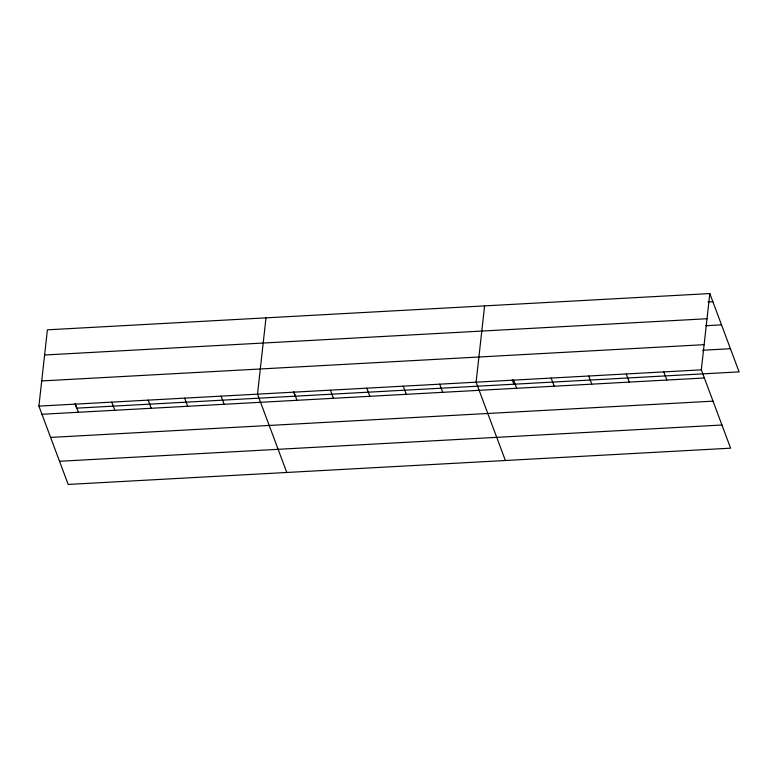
<?xml version="1.0" encoding="UTF-8"?>
<svg xmlns="http://www.w3.org/2000/svg" width="778" height="778" viewBox="0 0 778 778"><rect width="100%" height="100%" fill="white"/><g stroke="black" fill="none" stroke-linecap="round" stroke-linejoin="round"><path stroke-width="1.17" d="M709.818 293.559L701.318 369.851L730.6 448.177L68.182 484.441L38.9 406.116L47.4 329.823L709.818 293.559L739.1 371.884L76.682 408.149L75.038 403.733M265.998 317.862L257.499 394.154L286.781 472.479M484.597 305.89L476.097 382.183L505.379 460.508M708.019 301.961L712.862 301.699M44.599 355.001L707.008 318.737M705.782 325.719L721.517 324.854M41.701 380.948L704.119 344.673M702.592 350.246L730.445 348.719M38.9 406.116L701.318 369.851M41.944 414.266L704.362 377.991M50.599 437.421L713.018 401.156M59.527 461.286L721.945 425.012M663.78 371.903L666.824 380.043M626.241 373.965L629.285 382.105M588.703 376.017L591.747 384.157M551.164 378.069L554.208 386.209M513.636 380.131L516.68 388.271M512.225 379.8L513.879 384.215M439.658 384.176L442.701 392.316M403.228 386.17L406.272 394.31M366.798 388.164L369.842 396.313M330.368 390.157L333.402 398.307M293.928 392.161L296.972 400.3M293.627 391.772L295.28 396.177M221.069 396.148L224.113 404.288M184.629 398.142L187.673 406.281M148.199 400.135L151.243 408.275M111.769 402.129L114.813 410.269M75.33 404.122L78.374 412.262"/></g></svg>
